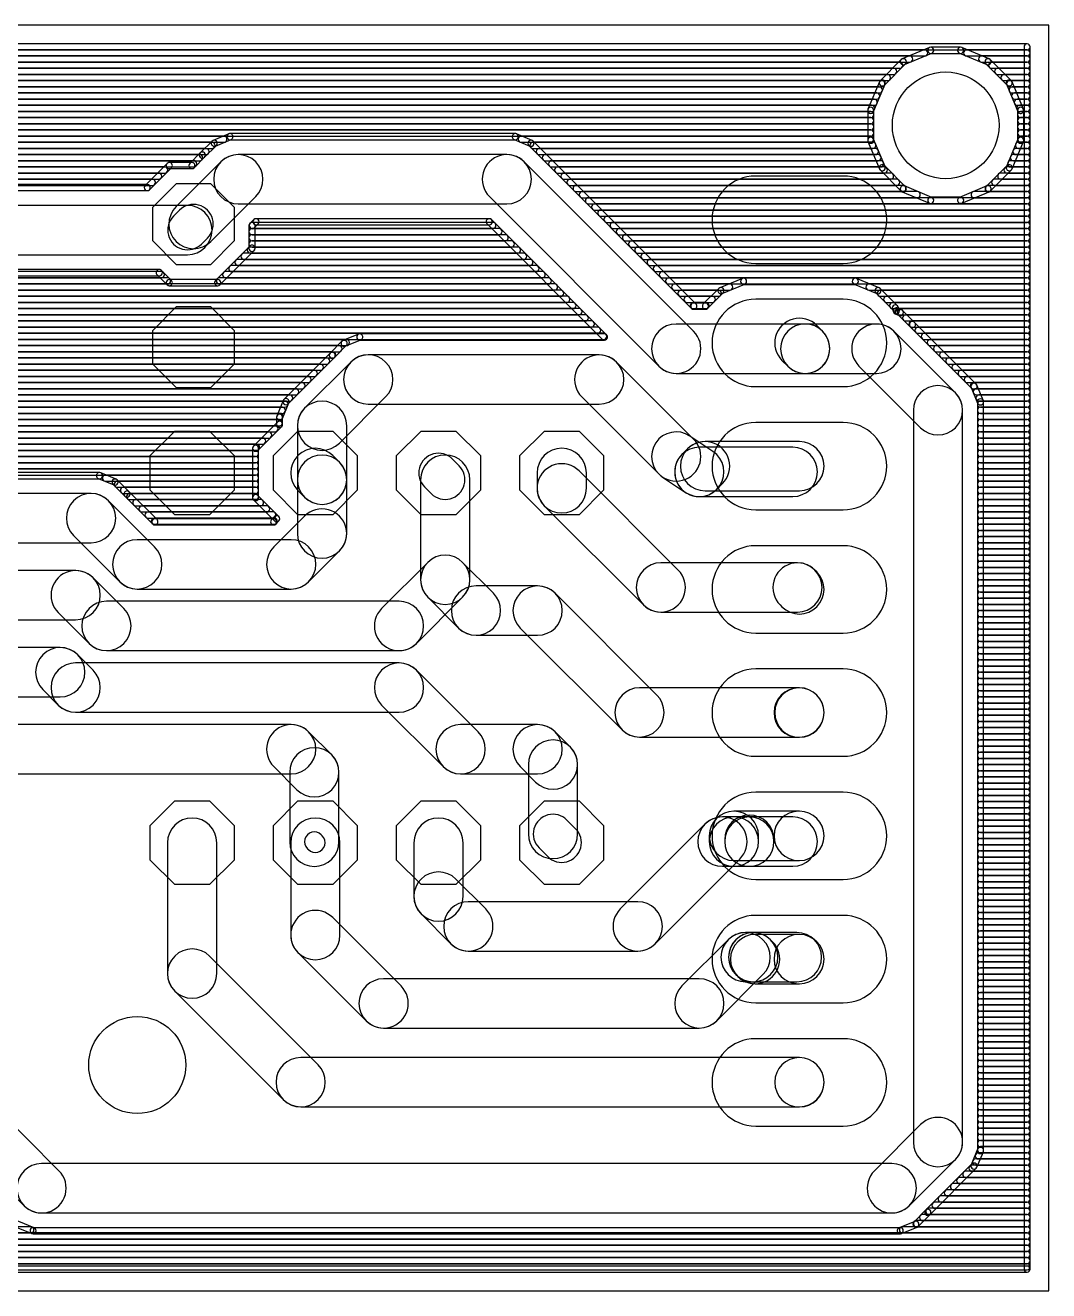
# Model space of a CAD drawing. Extents: x -0.1 to 53.1, y -1 to 25.1.
# Drawn here: x 31.98 to 53.08, y -1 to 25.08 of the extents above; entities that cross this region are included whole.
import ezdxf

# ---------------------------------------------------------------- set-up
doc = ezdxf.new("R2010")
doc.units = 0
for name, color, linetype in [('16', 174, 'CONTINUOUS'), ('17', 94, 'CONTINUOUS'), ('20', 178, 'CONTINUOUS')]:
    doc.layers.add(name, color=color, linetype=linetype)

# ---------------------------------------------------------------- blocks, each defined once
blk = doc.blocks.new('OCTAGONP')
blk.add_lwpolyline([(-0.5, -0.2071), (-0.5, 0.2071), (-0.2071, 0.5), (0.2071, 0.5), (0.5, 0.2071), (0.5, -0.2071), (0.2071, -0.5), (-0.2071, -0.5)], close=True)
blk = doc.blocks.new('LONGP100')
blk.add_lwpolyline([(-0.5, -0.5), (0.5, -0.5, 1), (0.5, 0.5), (-0.5, 0.5, 1)], format="xyb", close=True)

msp = doc.modelspace()

# ---------------------------------------------------------------- linework, layer by layer
at = {"layer": '16'}
for points in [[(9.5234, 24.572), (52.638, 24.572, 1), (52.638, 24.699), (9.5234, 24.699, 1)], [(11.7046, 24.4475), (50.5254, 24.4475, 1), (50.5254, 24.5745), (11.7046, 24.5745, 1)], [(50.6272, 24.6219), (50.0596, 24.3868, 1), (50.1082, 24.2694), (50.6758, 24.5046, 1)], [(51.266, 24.6267), (50.6515, 24.6267, 1), (50.6515, 24.4997), (51.266, 24.4997, 1)], [(51.8579, 24.3868), (51.2903, 24.6219, 1), (51.2417, 24.5046), (51.8093, 24.2694, 1)], [(51.3921, 24.4475), (52.638, 24.4475, 1), (52.638, 24.5745), (51.3921, 24.5745, 1)], [(52.5745, 24.6355), (52.5745, -0.5555, 1), (52.7015, -0.5555), (52.7015, 24.6355, 1)], [(12.0112, 24.3205), (50.2188, 24.3205, 1), (50.2188, 24.4475), (12.0112, 24.4475, 1)], [(12.2172, 24.1935), (50.0127, 24.1935, 1), (50.0127, 24.3205), (12.2172, 24.3205, 1)], [(50.039, 24.373), (49.6045, 23.9385, 1), (49.6943, 23.8487), (50.1288, 24.2832, 1)], [(51.6987, 24.3205), (52.638, 24.3205, 1), (52.638, 24.4475), (51.6987, 24.4475, 1)], [(52.313, 23.9385), (51.8785, 24.373, 1), (51.7887, 24.2832), (52.2232, 23.8487, 1)], [(51.9047, 24.1935), (52.638, 24.1935, 1), (52.638, 24.3205), (51.9047, 24.3205, 1)], [(12.3443, 24.0665), (49.8857, 24.0665, 1), (49.8857, 24.1935), (12.3443, 24.1935, 1)], [(12.4713, 23.9395), (49.7587, 23.9395, 1), (49.7587, 24.0665), (12.4713, 24.0665, 1)], [(52.0318, 24.0665), (52.638, 24.0665, 1), (52.638, 24.1935), (52.0318, 24.1935, 1)], [(52.1588, 23.9395), (52.638, 23.9395, 1), (52.638, 24.0665), (52.1588, 24.0665, 1)], [(12.5879, 23.8125), (49.6421, 23.8125, 1), (49.6421, 23.9395), (12.5879, 23.9395, 1)], [(12.6405, 23.6855), (49.5895, 23.6855, 1), (49.5895, 23.8125), (12.6405, 23.8125, 1)], [(49.5907, 23.9179), (49.3556, 23.3503, 1), (49.4729, 23.3017), (49.7081, 23.8693, 1)], [(52.5619, 23.3503), (52.3268, 23.9179, 1), (52.2094, 23.8693), (52.4446, 23.3017, 1)], [(52.2754, 23.8125), (52.638, 23.8125, 1), (52.638, 23.9395), (52.2754, 23.9395, 1)], [(52.328, 23.6855), (52.638, 23.6855, 1), (52.638, 23.8125), (52.328, 23.8125, 1)], [(12.6931, 23.5585), (49.5369, 23.5585, 1), (49.5369, 23.6855), (12.6931, 23.6855, 1)], [(12.7457, 23.4315), (49.4843, 23.4315, 1), (49.4843, 23.5585), (12.7457, 23.5585, 1)], [(52.3806, 23.5585), (52.638, 23.5585, 1), (52.638, 23.6855), (52.3806, 23.6855, 1)], [(52.4332, 23.4315), (52.638, 23.4315, 1), (52.638, 23.5585), (52.4332, 23.5585, 1)], [(12.7983, 23.3045), (49.4317, 23.3045, 1), (49.4317, 23.4315), (12.7983, 23.4315, 1)], [(12.8157, 23.1775), (49.4143, 23.1775, 1), (49.4143, 23.3045), (12.8157, 23.3045, 1)], [(49.3508, 23.326), (49.3508, 22.7115, 1), (49.4778, 22.7115), (49.4778, 23.326, 1)], [(52.4858, 23.3045), (52.638, 23.3045, 1), (52.638, 23.4315), (52.4858, 23.4315, 1)], [(52.5667, 22.7115), (52.5667, 23.326, 1), (52.4397, 23.326), (52.4397, 22.7115, 1)], [(52.5032, 23.1775), (52.638, 23.1775, 1), (52.638, 23.3045), (52.5032, 23.3045, 1)], [(12.8157, 23.0505), (49.4143, 23.0505, 1), (49.4143, 23.1775), (12.8157, 23.1775, 1)], [(12.8157, 22.9235), (49.4143, 22.9235, 1), (49.4143, 23.0505), (12.8157, 23.0505, 1)], [(52.5032, 23.0505), (52.638, 23.0505, 1), (52.638, 23.1775), (52.5032, 23.1775, 1)], [(52.5032, 22.9235), (52.638, 22.9235, 1), (52.638, 23.0505), (52.5032, 23.0505, 1)], [(12.8157, 22.7965), (49.4143, 22.7965, 1), (49.4143, 22.9235), (12.8157, 22.9235, 1)], [(12.8157, 22.6695), (36.077, 22.6695, 1), (36.077, 22.7965), (12.8157, 22.7965, 1)], [(35.8326, 22.6953), (35.5861, 22.4488, 1), (35.6759, 22.359), (35.9224, 22.6055, 1)], [(36.1753, 22.8425), (35.8532, 22.7091, 1), (35.9018, 22.5917), (36.2239, 22.7251, 1)], [(42.0843, 22.8473), (36.1996, 22.8473, 1), (36.1996, 22.7203), (42.0843, 22.7203, 1)], [(42.4307, 22.7091), (42.1086, 22.8425, 1), (42.06, 22.7251), (42.3821, 22.5917, 1)], [(42.2069, 22.6695), (49.4143, 22.6695, 1), (49.4143, 22.7965), (42.2069, 22.7965, 1)], [(45.8104, 19.3362), (42.4513, 22.6953, 1), (42.3615, 22.6055), (45.7206, 19.2464, 1)], [(49.3556, 22.6872), (49.5907, 22.1196, 1), (49.7081, 22.1682), (49.4729, 22.7358, 1)], [(52.3268, 22.1196), (52.5619, 22.6872, 1), (52.4446, 22.7358), (52.2094, 22.1682, 1)], [(52.5032, 22.7965), (52.638, 22.7965, 1), (52.638, 22.9235), (52.5032, 22.9235, 1)], [(52.5032, 22.6695), (52.638, 22.6695, 1), (52.638, 22.7965), (52.5032, 22.7965, 1)], [(12.7194, 22.4155), (35.7061, 22.4155, 1), (35.7061, 22.5425), (12.7194, 22.5425, 1)], [(12.772, 22.5425), (35.8331, 22.5425, 1), (35.8331, 22.6695), (12.772, 22.6695, 1)], [(35.5861, 22.4488), (35.3723, 22.235, 1), (35.4621, 22.1452), (35.6759, 22.359, 1)], [(35.5675, 22.4039), (35.5675, 22.4039, 1), (35.6945, 22.4039), (35.6945, 22.4039, 1)], [(42.4508, 22.5425), (49.458, 22.5425, 1), (49.458, 22.6695), (42.4508, 22.6695, 1)], [(42.5778, 22.4155), (49.5106, 22.4155, 1), (49.5106, 22.5425), (42.5778, 22.5425, 1)], [(52.4069, 22.4155), (52.638, 22.4155, 1), (52.638, 22.5425), (52.4069, 22.5425, 1)], [(52.4595, 22.5425), (52.638, 22.5425, 1), (52.638, 22.6695), (52.4595, 22.6695, 1)], [(12.6142, 22.1615), (35.4521, 22.1615, 1), (35.4521, 22.2885), (12.6142, 22.2885, 1)], [(12.6668, 22.2885), (35.5791, 22.2885, 1), (35.5791, 22.4155), (12.6668, 22.4155, 1)], [(34.9053, 22.235), (34.4513, 21.7809, 1), (34.5411, 21.6911), (34.9952, 22.1452, 1)], [(35.4172, 22.2536), (34.9503, 22.2536, 1), (34.9503, 22.1266), (35.4172, 22.1266, 1)], [(36.0147, 22.2667), (35.0908, 21.3428, 1), (35.8092, 20.6244), (36.7331, 21.5483, 1)], [(36.3739, 21.3995), (41.91, 21.3995, 1), (41.91, 22.4155), (36.3739, 22.4155, 1)], [(41.5508, 21.5483), (45.0433, 18.0558, 1), (45.7617, 18.7742), (42.2692, 22.2667, 1)], [(42.7048, 22.2885), (49.5632, 22.2885, 1), (49.5632, 22.4155), (42.7048, 22.4155, 1)], [(42.8318, 22.1615), (49.6158, 22.1615, 1), (49.6158, 22.2885), (42.8318, 22.2885, 1)], [(49.6045, 22.099), (50.039, 21.6645, 1), (50.1288, 21.7543), (49.6943, 22.1888, 1)], [(51.8785, 21.6645), (52.313, 22.099, 1), (52.2232, 22.1888), (51.7887, 21.7543, 1)], [(52.3017, 22.1615), (52.638, 22.1615, 1), (52.638, 22.2885), (52.3017, 22.2885, 1)], [(52.3543, 22.2885), (52.638, 22.2885, 1), (52.638, 22.4155), (52.3543, 22.4155, 1)], [(31.0936, 22.0345), (34.8582, 22.0345, 1), (34.8582, 22.1615), (31.0936, 22.1615, 1)], [(31.4002, 21.9075), (34.7312, 21.9075, 1), (34.7312, 22.0345), (31.4002, 22.0345, 1)], [(31.5913, 21.7805), (34.6042, 21.7805, 1), (34.6042, 21.9075), (31.5913, 21.9075, 1)], [(42.9588, 22.0345), (49.6952, 22.0345, 1), (49.6952, 22.1615), (42.9588, 22.1615, 1)], [(43.0858, 21.9075), (49.8222, 21.9075, 1), (49.8222, 22.0345), (43.0858, 22.0345, 1)], [(43.2128, 21.7805), (49.9492, 21.7805, 1), (49.9492, 21.9075), (43.2128, 21.9075, 1)], [(51.9683, 21.7805), (52.638, 21.7805, 1), (52.638, 21.9075), (51.9683, 21.9075, 1)], [(52.0953, 21.9075), (52.638, 21.9075, 1), (52.638, 22.0345), (52.0953, 22.0345, 1)], [(52.2223, 22.0345), (52.638, 22.0345, 1), (52.638, 22.1615), (52.2223, 22.1615, 1)], [(34.4962, 21.7995), (31.6993, 21.7995, 1), (31.6993, 21.6725), (34.4962, 21.6725, 1)], [(43.3398, 21.6535), (50.0762, 21.6535, 1), (50.0762, 21.7805), (43.3398, 21.7805, 1)], [(43.4668, 21.5265), (50.3721, 21.5265, 1), (50.3721, 21.6535), (43.4668, 21.6535, 1)], [(50.0596, 21.6507), (50.6272, 21.4156, 1), (50.6758, 21.5329), (50.1082, 21.7681, 1)], [(51.2903, 21.4156), (51.8579, 21.6507, 1), (51.8093, 21.7681), (51.2417, 21.5329, 1)], [(51.5454, 21.5265), (52.638, 21.5265, 1), (52.638, 21.6535), (51.5454, 21.6535, 1)], [(51.8413, 21.6535), (52.638, 21.6535, 1), (52.638, 21.7805), (51.8413, 21.7805, 1)], [(35.6135, 20.5724), (35.7374, 20.6962, 1), (35.1626, 21.271), (35.0388, 21.1471, 1)], [(43.5938, 21.3995), (52.638, 21.3995, 1), (52.638, 21.5265), (43.5938, 21.5265, 1)], [(43.7208, 21.2725), (52.638, 21.2725, 1), (52.638, 21.3995), (43.7208, 21.3995, 1)], [(50.6515, 21.4108), (51.266, 21.4108, 1), (51.266, 21.5378), (50.6515, 21.5378, 1)], [(30.7975, 20.3518), (35.3261, 20.3518, 1), (35.3261, 21.3678), (30.7975, 21.3678, 1)], [(43.8478, 21.1455), (52.638, 21.1455, 1), (52.638, 21.2725), (43.8478, 21.2725, 1)], [(43.9748, 21.0185), (52.638, 21.0185, 1), (52.638, 21.1455), (43.9748, 21.1455, 1)], [(36.7014, 20.9059), (36.7818, 20.9863, 1), (36.692, 21.0761), (36.6116, 20.9957, 1)], [(36.72, 20.4839), (36.72, 20.9508, 1), (36.593, 20.9508), (36.593, 20.4839, 1)], [(36.6565, 20.7645), (41.7502, 20.7645, 1), (41.7502, 20.8915), (36.6565, 20.8915, 1)], [(36.6607, 20.8915), (41.6232, 20.8915, 1), (41.6232, 21.0185), (36.6607, 21.0185, 1)], [(36.7369, 20.9677), (41.547, 20.9677, 1), (41.547, 21.0947), (36.7369, 21.0947, 1)], [(41.5021, 20.9863), (43.877, 18.6114, 1), (43.9668, 18.7012), (41.5919, 21.0761, 1)], [(44.1018, 20.8915), (52.638, 20.8915, 1), (52.638, 21.0185), (44.1018, 21.0185, 1)], [(44.2288, 20.7645), (52.638, 20.7645, 1), (52.638, 20.8915), (44.2288, 20.8915, 1)], [(36.6565, 20.6375), (41.8772, 20.6375, 1), (41.8772, 20.7645), (36.6565, 20.7645, 1)], [(36.6565, 20.5105), (42.0042, 20.5105, 1), (42.0042, 20.6375), (36.6565, 20.6375, 1)], [(44.3558, 20.6375), (52.638, 20.6375, 1), (52.638, 20.7645), (44.3558, 20.7645, 1)], [(44.4828, 20.5105), (52.638, 20.5105, 1), (52.638, 20.6375), (44.4828, 20.6375, 1)], [(35.9946, 19.7322), (36.7014, 20.4389, 1), (36.6116, 20.5288), (35.9048, 19.822, 1)], [(36.4926, 20.2565), (42.2582, 20.2565, 1), (42.2582, 20.3835), (36.4926, 20.3835, 1)], [(36.6196, 20.3835), (42.1312, 20.3835, 1), (42.1312, 20.5105), (36.6196, 20.5105, 1)], [(44.6098, 20.3835), (52.638, 20.3835, 1), (52.638, 20.5105), (44.6098, 20.5105, 1)], [(44.7368, 20.2565), (52.638, 20.2565, 1), (52.638, 20.3835), (44.7368, 20.3835, 1)], [(36.2386, 20.0025), (42.5122, 20.0025, 1), (42.5122, 20.1295), (36.2386, 20.1295, 1)], [(36.3656, 20.1295), (42.3852, 20.1295, 1), (42.3852, 20.2565), (36.3656, 20.2565, 1)], [(44.8638, 20.1295), (52.638, 20.1295, 1), (52.638, 20.2565), (44.8638, 20.2565, 1)], [(44.9908, 20.0025), (52.638, 20.0025, 1), (52.638, 20.1295), (44.9908, 20.1295, 1)], [(31.5278, 19.7485), (34.9154, 19.7485, 1), (34.9154, 19.8755), (31.5278, 19.8755, 1)], [(31.6548, 19.8755), (34.7884, 19.8755, 1), (34.7884, 20.0025), (31.6548, 20.0025, 1)], [(31.6993, 19.92), (34.7439, 19.92, 1), (34.7439, 20.047), (31.6993, 20.047, 1)], [(34.699, 19.9385), (34.9053, 19.7322, 1), (34.9952, 19.822), (34.7888, 20.0284, 1)], [(34.9503, 19.7136), (35.9497, 19.7136, 1), (35.9497, 19.8406), (34.9503, 19.8406, 1)], [(35.9846, 19.7485), (42.7662, 19.7485, 1), (42.7662, 19.8755), (35.9846, 19.8755, 1)], [(36.1116, 19.8755), (42.6392, 19.8755, 1), (42.6392, 20.0025), (36.1116, 20.0025, 1)], [(45.1178, 19.8755), (52.638, 19.8755, 1), (52.638, 20.0025), (45.1178, 20.0025, 1)], [(45.2448, 19.7485), (52.638, 19.7485, 1), (52.638, 19.8755), (45.2448, 19.8755, 1)], [(46.7659, 19.861), (46.2998, 19.6679, 1), (46.3484, 19.5506), (46.8145, 19.7437, 1)], [(49.0948, 19.8659), (46.7902, 19.8659, 1), (46.7902, 19.7389), (49.0948, 19.7389, 1)], [(49.5852, 19.6679), (49.1191, 19.861, 1), (49.0705, 19.7437), (49.5366, 19.5506, 1)], [(27.1473, 19.4945), (43.0202, 19.4945, 1), (43.0202, 19.6215), (27.1473, 19.6215, 1)], [(31.2469, 19.6215), (42.8932, 19.6215, 1), (42.8932, 19.7485), (31.2469, 19.7485, 1)], [(45.3718, 19.6215), (46.5069, 19.6215, 1), (46.5069, 19.7485), (45.3718, 19.7485, 1)], [(45.4988, 19.4945), (46.2728, 19.4945, 1), (46.2728, 19.6215), (45.4988, 19.6215, 1)], [(46.2792, 19.6542), (45.9612, 19.3362, 1), (46.051, 19.2464), (46.369, 19.5644, 1)], [(49.3781, 19.6215), (52.638, 19.6215, 1), (52.638, 19.7485), (49.3781, 19.7485, 1)], [(49.9626, 19.2974), (49.6058, 19.6542, 1), (49.516, 19.5644), (49.8728, 19.2076, 1)], [(49.6122, 19.4945), (52.638, 19.4945, 1), (52.638, 19.6215), (49.6122, 19.6215, 1)], [(26.8933, 19.2405), (43.2742, 19.2405, 1), (43.2742, 19.3675), (26.8933, 19.3675, 1)], [(27.0203, 19.3675), (43.1472, 19.3675, 1), (43.1472, 19.4945), (27.0203, 19.4945, 1)], [(45.6258, 19.3675), (46.1458, 19.3675, 1), (46.1458, 19.4945), (45.6258, 19.4945, 1)], [(45.7528, 19.2405), (46.0188, 19.2405, 1), (46.0188, 19.3675), (45.7528, 19.3675, 1)], [(46.0061, 19.3548), (45.7655, 19.3548, 1), (45.7655, 19.2278), (46.0061, 19.2278, 1)], [(49.7392, 19.3675), (52.638, 19.3675, 1), (52.638, 19.4945), (49.7392, 19.4945, 1)], [(49.8662, 19.2405), (52.638, 19.2405, 1), (52.638, 19.3675), (49.8662, 19.3675, 1)], [(50.0012, 19.2169), (49.9764, 19.2768, 1), (49.859, 19.2282), (49.8838, 19.1683, 1)], [(26.6393, 18.9865), (43.5282, 18.9865, 1), (43.5282, 19.1135), (26.6393, 19.1135, 1)], [(26.7663, 19.1135), (43.4012, 19.1135, 1), (43.4012, 19.2405), (26.7663, 19.2405, 1)], [(48.4208, 18.7742), (48.3017, 18.8933, 1), (47.5833, 18.1749), (47.7024, 18.0558, 1)], [(50.0507, 19.2166), (49.9668, 19.2513, 1), (49.9182, 19.134), (50.0021, 19.0992, 1)], [(49.9802, 19.1135), (52.638, 19.1135, 1), (52.638, 19.2405), (49.9802, 19.2405, 1)], [(50.3178, 18.9563), (50.0713, 19.2028, 1), (49.9815, 19.113), (50.228, 18.8665, 1)], [(50.1343, 18.9865), (52.638, 18.9865, 1), (52.638, 19.1135), (50.1343, 19.1135, 1)], [(26.3853, 18.7325), (43.7822, 18.7325, 1), (43.7822, 18.8595), (26.3853, 18.8595, 1)], [(26.5123, 18.8595), (43.6552, 18.8595, 1), (43.6552, 18.9865), (26.5123, 18.9865, 1)], [(45.4025, 17.907), (48.0616, 17.907, 1), (48.0616, 18.923), (45.4025, 18.923, 1)], [(49.53, 18.923), (48.0616, 18.923, 1), (48.0616, 17.907), (49.53, 17.907, 1)], [(51.1592, 17.5042), (49.8892, 18.7742, 1), (49.1708, 18.0558), (50.4408, 16.7858, 1)], [(50.2613, 18.8595), (52.638, 18.8595, 1), (52.638, 18.9865), (50.2613, 18.9865, 1)], [(51.5878, 17.6863), (50.3178, 18.9563, 1), (50.228, 18.8665), (51.498, 17.5965, 1)], [(50.3883, 18.7325), (52.638, 18.7325, 1), (52.638, 18.8595), (50.3883, 18.8595, 1)], [(20.1179, 18.4785), (38.6023, 18.4785, 1), (38.6023, 18.6055), (20.1179, 18.6055, 1)], [(26.2071, 18.6055), (43.9092, 18.6055, 1), (43.9092, 18.7325), (26.2071, 18.7325, 1)], [(38.5112, 18.5678), (38.2647, 18.3213, 1), (38.3545, 18.2315), (38.601, 18.478, 1)], [(38.8539, 18.715), (38.5318, 18.5816, 1), (38.5804, 18.4642), (38.9025, 18.5976, 1)], [(43.9219, 18.7198), (38.8782, 18.7198, 1), (38.8782, 18.5928), (43.9219, 18.5928, 1)], [(50.5153, 18.6055), (52.638, 18.6055, 1), (52.638, 18.7325), (50.5153, 18.7325, 1)], [(50.6423, 18.4785), (52.638, 18.4785, 1), (52.638, 18.6055), (50.6423, 18.6055, 1)], [(19.7916, 18.2245), (38.3212, 18.2245, 1), (38.3212, 18.3515), (19.7916, 18.3515, 1)], [(19.9909, 18.3515), (38.4482, 18.3515, 1), (38.4482, 18.4785), (19.9909, 18.4785, 1)], [(38.2647, 18.3213), (37.3122, 17.3688, 1), (37.402, 17.279), (38.3545, 18.2315, 1)], [(38.4592, 16.4683), (39.4117, 17.4208, 1), (38.6933, 18.1392), (37.7408, 17.1867, 1)], [(39.0525, 17.272), (43.815, 17.272, 1), (43.815, 18.288), (39.0525, 18.288, 1)], [(43.4558, 17.4208), (45.0433, 15.8333, 1), (45.7617, 16.5517), (44.1742, 18.1392, 1)], [(50.7693, 18.3515), (52.638, 18.3515, 1), (52.638, 18.4785), (50.7693, 18.4785, 1)], [(50.8963, 18.2245), (52.638, 18.2245, 1), (52.638, 18.3515), (50.8963, 18.3515, 1)], [(11.177, 17.9705), (38.0672, 17.9705, 1), (38.0672, 18.0975), (11.177, 18.0975, 1)], [(19.485, 18.0975), (38.1942, 18.0975, 1), (38.1942, 18.2245), (19.485, 18.2245, 1)], [(51.0233, 18.0975), (52.638, 18.0975, 1), (52.638, 18.2245), (51.0233, 18.2245, 1)], [(51.1503, 17.9705), (52.638, 17.9705, 1), (52.638, 18.0975), (51.1503, 18.0975, 1)], [(11.663, 17.8435), (37.9402, 17.8435, 1), (37.9402, 17.9705), (11.663, 17.9705, 1)], [(11.9696, 17.7165), (37.8132, 17.7165, 1), (37.8132, 17.8435), (11.9696, 17.8435, 1)], [(51.2773, 17.8435), (52.638, 17.8435, 1), (52.638, 17.9705), (51.2773, 17.9705, 1)], [(51.4043, 17.7165), (52.638, 17.7165, 1), (52.638, 17.8435), (51.4043, 17.8435, 1)], [(12.1879, 17.5895), (37.6862, 17.5895, 1), (37.6862, 17.7165), (12.1879, 17.7165, 1)], [(12.3149, 17.4625), (37.5592, 17.4625, 1), (37.5592, 17.5895), (12.3149, 17.5895, 1)], [(51.308, 2.0638), (51.308, 17.145, 1), (50.292, 17.145), (50.292, 2.0638, 1)], [(51.5313, 17.5895), (52.638, 17.5895, 1), (52.638, 17.7165), (51.5313, 17.7165, 1)], [(51.735, 17.3436), (51.6016, 17.6657, 1), (51.4842, 17.6171), (51.6176, 17.295, 1)], [(51.5907, 17.4625), (52.638, 17.4625, 1), (52.638, 17.5895), (51.5907, 17.5895, 1)], [(12.4419, 17.3355), (37.4322, 17.3355, 1), (37.4322, 17.4625), (12.4419, 17.4625, 1)], [(12.5247, 17.2085), (37.3356, 17.2085, 1), (37.3356, 17.3355), (12.5247, 17.3355, 1)], [(37.2984, 17.3482), (37.165, 17.0261, 1), (37.2824, 16.9775), (37.4158, 17.2996, 1)], [(38.608, 15.7151), (38.608, 16.8275, 1), (37.592, 16.8275), (37.592, 15.7151, 1)], [(51.6433, 17.3355), (52.638, 17.3355, 1), (52.638, 17.4625), (51.6433, 17.4625, 1)], [(51.7398, 1.8894), (51.7398, 17.3193, 1), (51.6128, 17.3193), (51.6128, 1.8894, 1)], [(51.6763, 17.2085), (52.638, 17.2085, 1), (52.638, 17.3355), (51.6763, 17.3355, 1)], [(12.5773, 17.0815), (37.283, 17.0815, 1), (37.283, 17.2085), (12.5773, 17.2085, 1)], [(12.6299, 16.9545), (37.2304, 16.9545, 1), (37.2304, 17.0815), (12.6299, 17.0815, 1)], [(12.6825, 16.8275), (37.2237, 16.8275, 1), (37.2237, 16.9545), (12.6825, 16.9545, 1)], [(37.1602, 17.0018), (37.1602, 16.8578, 1), (37.2872, 16.8578), (37.2872, 17.0018, 1)], [(51.6763, 17.0815), (52.638, 17.0815, 1), (52.638, 17.2085), (51.6763, 17.2085, 1)], [(51.6763, 16.9545), (52.638, 16.9545, 1), (52.638, 17.0815), (51.6763, 17.0815, 1)], [(51.6763, 16.8275), (52.638, 16.8275, 1), (52.638, 16.9545), (51.6763, 16.9545, 1)], [(12.6926, 16.7005), (37.1299, 16.7005, 1), (37.1299, 16.8275), (12.6926, 16.8275, 1)], [(12.6926, 16.5735), (37.0029, 16.5735, 1), (37.0029, 16.7005), (12.6926, 16.7005, 1)], [(37.1788, 16.9027), (36.6848, 16.4087, 1), (36.7746, 16.3189), (37.2686, 16.8129, 1)], [(45.1207, 15.7698), (45.597, 15.4523, 1), (46.1605, 16.2977), (45.6843, 16.6152, 1)], [(51.6763, 16.7005), (52.638, 16.7005, 1), (52.638, 16.8275), (51.6763, 16.8275, 1)], [(51.6763, 16.5735), (52.638, 16.5735, 1), (52.638, 16.7005), (51.6763, 16.7005, 1)], [(12.6926, 16.4465), (36.8759, 16.4465, 1), (36.8759, 16.5735), (12.6926, 16.5735, 1)], [(12.6926, 16.3195), (36.7489, 16.3195, 1), (36.7489, 16.4465), (12.6926, 16.4465, 1)], [(45.6386, 16.3533), (45.5195, 16.2342, 1), (46.238, 15.5158), (46.357, 15.6349, 1)], [(47.9425, 16.5021), (45.9978, 16.5021, 1), (45.9978, 15.4861), (47.9425, 15.4861, 1)], [(51.6763, 16.4465), (52.638, 16.4465, 1), (52.638, 16.5735), (51.6763, 16.5735, 1)], [(51.6763, 16.3195), (52.638, 16.3195, 1), (52.638, 16.4465), (51.6763, 16.4465, 1)], [(12.6026, 16.0655), (36.7297, 16.0655, 1), (36.7297, 16.1925), (12.6026, 16.1925, 1)], [(12.6552, 16.1925), (36.7297, 16.1925, 1), (36.7297, 16.3195), (12.6552, 16.3195, 1)], [(36.6662, 16.3638), (36.6662, 15.3432, 1), (36.7932, 15.3432), (36.7932, 16.3638, 1)], [(38.4592, 16.0743), (38.3208, 16.2127, 1), (37.6024, 15.4943), (37.7408, 15.3559, 1)], [(37.592, 15.7151), (37.592, 14.605, 1), (38.608, 14.605), (38.608, 15.7151, 1)], [(40.9274, 16.0025), (40.789, 16.1409, 1), (40.2142, 15.5661), (40.3526, 15.4277, 1)], [(41.148, 13.6525), (41.148, 15.7151, 1), (40.132, 15.7151), (40.132, 13.6525, 1)], [(42.5336, 15.8535), (42.5336, 15.5372, 1), (43.5496, 15.5372), (43.5496, 15.8535, 1)], [(45.8788, 15.367), (47.805, 15.367, 1), (47.805, 16.383), (45.8788, 16.383, 1)], [(51.6763, 16.1925), (52.638, 16.1925, 1), (52.638, 16.3195), (51.6763, 16.3195, 1)], [(51.6763, 16.0655), (52.638, 16.0655, 1), (52.638, 16.1925), (51.6763, 16.1925, 1)], [(21.7227, 15.9385), (36.7297, 15.9385, 1), (36.7297, 16.0655), (21.7227, 16.0655, 1)], [(21.8768, 15.8115), (36.7297, 15.8115, 1), (36.7297, 15.9385), (21.8768, 15.9385, 1)], [(42.6824, 15.1779), (44.7258, 13.1345, 1), (45.4442, 13.853), (43.4008, 15.8964, 1)], [(51.6763, 15.9385), (52.638, 15.9385, 1), (52.638, 16.0655), (51.6763, 16.0655, 1)], [(51.6763, 15.8115), (52.638, 15.8115, 1), (52.638, 15.9385), (51.6763, 15.9385, 1)], [(33.5118, 15.8623), (27.0743, 15.8623, 1), (27.0743, 15.7353), (33.5118, 15.7353, 1)], [(33.8582, 15.7241), (33.5361, 15.8575, 1), (33.4875, 15.7401), (33.8096, 15.6067, 1)], [(33.6344, 15.6845), (36.7297, 15.6845, 1), (36.7297, 15.8115), (33.6344, 15.8115, 1)], [(34.1253, 15.4638), (33.8788, 15.7103, 1), (33.789, 15.6205), (34.0355, 15.374, 1)], [(33.8783, 15.5575), (36.7297, 15.5575, 1), (36.7297, 15.6845), (33.8783, 15.6845, 1)], [(51.6763, 15.6845), (52.638, 15.6845, 1), (52.638, 15.8115), (51.6763, 15.8115, 1)], [(51.6763, 15.5575), (52.638, 15.5575, 1), (52.638, 15.6845), (51.6763, 15.6845, 1)], [(33.3375, 15.4305), (26.9875, 15.4305, 1), (26.9875, 14.4145), (33.3375, 14.4145, 1)], [(34.6492, 14.3292), (33.6967, 15.2817, 1), (32.9783, 14.5633), (33.9308, 13.6108, 1)], [(34.0053, 15.4305), (36.7297, 15.4305, 1), (36.7297, 15.5575), (34.0053, 15.5575, 1)], [(34.6979, 14.8912), (34.1253, 15.4638, 1), (34.0355, 15.374), (34.6081, 14.8014, 1)], [(34.1323, 15.3035), (36.7297, 15.3035, 1), (36.7297, 15.4305), (34.1323, 15.4305, 1)], [(36.6848, 15.2983), (37.1194, 14.8637, 1), (37.2092, 14.9535), (36.7746, 15.3881, 1)], [(51.6763, 15.4305), (52.638, 15.4305, 1), (52.638, 15.5575), (51.6763, 15.5575, 1)], [(51.6763, 15.3035), (52.638, 15.3035, 1), (52.638, 15.4305), (51.6763, 15.4305, 1)], [(34.2593, 15.1765), (36.8329, 15.1765, 1), (36.8329, 15.3035), (34.2593, 15.3035, 1)], [(34.3863, 15.0495), (36.9599, 15.0495, 1), (36.9599, 15.1765), (34.3863, 15.1765, 1)], [(51.6763, 15.1765), (52.638, 15.1765, 1), (52.638, 15.3035), (51.6763, 15.3035, 1)], [(51.6763, 15.0495), (52.638, 15.0495, 1), (52.638, 15.1765), (51.6763, 15.1765, 1)], [(34.5133, 14.9225), (37.0869, 14.9225, 1), (37.0869, 15.0495), (34.5133, 15.0495, 1)], [(34.6403, 14.7955), (37.1147, 14.7955, 1), (37.1147, 14.9225), (34.6403, 14.9225, 1)], [(37.102, 14.9098), (34.653, 14.9098, 1), (34.653, 14.7828), (37.102, 14.7828, 1)], [(37.7408, 14.9642), (37.1058, 14.3292, 1), (37.8242, 13.6108), (38.4592, 14.2458, 1)], [(37.1194, 14.9535), (37.0571, 14.8912, 1), (37.1469, 14.8014), (37.2092, 14.8637, 1)], [(51.6763, 14.9225), (52.638, 14.9225, 1), (52.638, 15.0495), (51.6763, 15.0495, 1)], [(51.6763, 14.7955), (52.638, 14.7955, 1), (52.638, 14.9225), (51.6763, 14.9225, 1)], [(51.6763, 14.6685), (52.638, 14.6685, 1), (52.638, 14.7955), (51.6763, 14.7955, 1)], [(51.6763, 14.5415), (52.638, 14.5415, 1), (52.638, 14.6685), (51.6763, 14.6685, 1)], [(37.465, 14.478), (34.29, 14.478, 1), (34.29, 13.462), (37.465, 13.462, 1)], [(51.6763, 14.4145), (52.638, 14.4145, 1), (52.638, 14.5415), (51.6763, 14.5415, 1)], [(51.6763, 14.2875), (52.638, 14.2875, 1), (52.638, 14.4145), (51.6763, 14.4145, 1)], [(40.0467, 12.3408), (40.9992, 13.2933, 1), (40.2808, 14.0117), (39.3283, 13.0592, 1)], [(41.6342, 13.3767), (40.9992, 14.0117, 1), (40.2808, 13.2933), (40.9158, 12.6583, 1)], [(51.6763, 14.1605), (52.638, 14.1605, 1), (52.638, 14.2875), (51.6763, 14.2875, 1)], [(51.6763, 14.0335), (52.638, 14.0335, 1), (52.638, 14.1605), (51.6763, 14.1605, 1)], [(27.6225, 12.827), (33.02, 12.827, 1), (33.02, 13.843), (27.6225, 13.843, 1)], [(32.6608, 12.9758), (33.2958, 12.3408, 1), (34.0142, 13.0592), (33.3792, 13.6942, 1)], [(45.085, 12.9857), (47.9028, 12.9857, 1), (47.9028, 14.0018), (45.085, 14.0018, 1)], [(47.5436, 13.1345), (47.5833, 13.0949, 1), (48.3017, 13.8133), (48.262, 13.853, 1)], [(51.6763, 13.9065), (52.638, 13.9065, 1), (52.638, 14.0335), (51.6763, 14.0335, 1)], [(51.6763, 13.7795), (52.638, 13.7795, 1), (52.638, 13.9065), (51.6763, 13.9065, 1)], [(51.6763, 13.6525), (52.638, 13.6525, 1), (52.638, 13.7795), (51.6763, 13.7795, 1)], [(51.6763, 13.5255), (52.638, 13.5255, 1), (52.638, 13.6525), (51.6763, 13.6525, 1)], [(42.545, 13.5255), (41.275, 13.5255, 1), (41.275, 12.5095), (42.545, 12.5095, 1)], [(45.0042, 11.2767), (42.9042, 13.3767, 1), (42.1858, 12.6583), (44.2858, 10.5583, 1)], [(51.6763, 13.3985), (52.638, 13.3985, 1), (52.638, 13.5255), (51.6763, 13.5255, 1)], [(51.6763, 13.2715), (52.638, 13.2715, 1), (52.638, 13.3985), (51.6763, 13.3985, 1)], [(33.655, 12.192), (39.6875, 12.192, 1), (39.6875, 13.208), (33.655, 13.208, 1)], [(51.6763, 13.1445), (52.638, 13.1445, 1), (52.638, 13.2715), (51.6763, 13.2715, 1)], [(51.6763, 13.0175), (52.638, 13.0175, 1), (52.638, 13.1445), (51.6763, 13.1445, 1)], [(51.6763, 12.8905), (52.638, 12.8905, 1), (52.638, 13.0175), (51.6763, 13.0175, 1)], [(51.6763, 12.7635), (52.638, 12.7635, 1), (52.638, 12.8905), (51.6763, 12.8905, 1)], [(51.6763, 12.6365), (52.638, 12.6365, 1), (52.638, 12.7635), (51.6763, 12.7635, 1)], [(51.6763, 12.5095), (52.638, 12.5095, 1), (52.638, 12.6365), (51.6763, 12.6365, 1)], [(51.6763, 12.3825), (52.638, 12.3825, 1), (52.638, 12.5095), (51.6763, 12.5095, 1)], [(51.6763, 12.2555), (52.638, 12.2555, 1), (52.638, 12.3825), (51.6763, 12.3825, 1)], [(28.2575, 11.2395), (32.7025, 11.2395, 1), (32.7025, 12.2555), (28.2575, 12.2555, 1)], [(33.3792, 11.7892), (33.0617, 12.1067, 1), (32.3433, 11.3883), (32.6608, 11.0708, 1)], [(51.6763, 12.1285), (52.638, 12.1285, 1), (52.638, 12.2555), (51.6763, 12.2555, 1)], [(51.6763, 12.0015), (52.638, 12.0015, 1), (52.638, 12.1285), (51.6763, 12.1285, 1)], [(51.6763, 11.8745), (52.638, 11.8745, 1), (52.638, 12.0015), (51.6763, 12.0015, 1)], [(39.6875, 11.938), (33.02, 11.938, 1), (33.02, 10.922), (39.6875, 10.922, 1)], [(39.3283, 11.0708), (40.5983, 9.8008, 1), (41.3167, 10.5192), (40.0467, 11.7892, 1)], [(51.6763, 11.7475), (52.638, 11.7475, 1), (52.638, 11.8745), (51.6763, 11.8745, 1)], [(51.6763, 11.6205), (52.638, 11.6205, 1), (52.638, 11.7475), (51.6763, 11.7475, 1)], [(51.6763, 11.4935), (52.638, 11.4935, 1), (52.638, 11.6205), (51.6763, 11.6205, 1)], [(51.6763, 11.3665), (52.638, 11.3665, 1), (52.638, 11.4935), (51.6763, 11.4935, 1)], [(44.645, 10.4095), (47.9425, 10.4095, 1), (47.9425, 11.4255), (44.645, 11.4255, 1)], [(47.9425, 11.4221), (47.9275, 11.4221, 1), (47.9275, 10.4061), (47.9425, 10.4061, 1)], [(47.4345, 10.9175), (47.4345, 10.9141, 1), (48.4505, 10.9141), (48.4505, 10.9175, 1)], [(51.6763, 11.2395), (52.638, 11.2395, 1), (52.638, 11.3665), (51.6763, 11.3665, 1)], [(51.6763, 11.1125), (52.638, 11.1125, 1), (52.638, 11.2395), (51.6763, 11.2395, 1)], [(51.6763, 10.9855), (52.638, 10.9855, 1), (52.638, 11.1125), (51.6763, 11.1125, 1)], [(51.6763, 10.8585), (52.638, 10.8585, 1), (52.638, 10.9855), (51.6763, 10.9855, 1)], [(51.6763, 10.7315), (52.638, 10.7315, 1), (52.638, 10.8585), (51.6763, 10.8585, 1)], [(51.6763, 10.6045), (52.638, 10.6045, 1), (52.638, 10.7315), (51.6763, 10.7315, 1)], [(37.465, 10.668), (31.1915, 10.668, 1), (31.1915, 9.652), (37.465, 9.652, 1)], [(38.3005, 10.043), (37.8242, 10.5192, 1), (37.1058, 9.8008), (37.582, 9.3245, 1)], [(40.9575, 9.652), (42.545, 9.652, 1), (42.545, 10.668), (40.9575, 10.668, 1)], [(42.1858, 9.8008), (42.5033, 9.4833, 1), (43.2217, 10.2017), (42.9042, 10.5192, 1)], [(51.6763, 10.4775), (52.638, 10.4775, 1), (52.638, 10.6045), (51.6763, 10.6045, 1)], [(51.6763, 10.3505), (52.638, 10.3505, 1), (52.638, 10.4775), (51.6763, 10.4775, 1)], [(37.4333, 9.6837), (37.4333, 8.2538, 1), (38.4493, 8.2538), (38.4493, 9.6837, 1)], [(42.3545, 9.8425), (42.3545, 8.4126, 1), (43.3705, 8.4126), (43.3705, 9.8425, 1)], [(51.6763, 10.2235), (52.638, 10.2235, 1), (52.638, 10.3505), (51.6763, 10.3505, 1)], [(51.6763, 10.0965), (52.638, 10.0965, 1), (52.638, 10.2235), (51.6763, 10.2235, 1)], [(51.6763, 9.9695), (52.638, 9.9695, 1), (52.638, 10.0965), (51.6763, 10.0965, 1)], [(51.6763, 9.8425), (52.638, 9.8425, 1), (52.638, 9.9695), (51.6763, 9.9695, 1)], [(51.6763, 9.7155), (52.638, 9.7155, 1), (52.638, 9.8425), (51.6763, 9.8425, 1)], [(51.6763, 9.5885), (52.638, 9.5885, 1), (52.638, 9.7155), (51.6763, 9.7155, 1)], [(51.6763, 9.4615), (52.638, 9.4615, 1), (52.638, 9.5885), (51.6763, 9.5885, 1)], [(51.6763, 9.3345), (52.638, 9.3345, 1), (52.638, 9.4615), (51.6763, 9.4615, 1)], [(51.6763, 9.2075), (52.638, 9.2075, 1), (52.638, 9.3345), (51.6763, 9.3345, 1)], [(51.6763, 9.0805), (52.638, 9.0805, 1), (52.638, 9.2075), (51.6763, 9.2075, 1)], [(47.9425, 8.8821), (46.5931, 8.8821, 1), (46.5931, 7.8661), (47.9425, 7.8661, 1)], [(46.0851, 8.3741), (46.0851, 8.255, 1), (47.1011, 8.255), (47.1011, 8.3741, 1)], [(47.9425, 8.8821), (47.9275, 8.8821, 1), (47.9275, 7.8661), (47.9425, 7.8661, 1)], [(51.6763, 8.9535), (52.638, 8.9535, 1), (52.638, 9.0805), (51.6763, 9.0805, 1)], [(51.6763, 8.8265), (52.638, 8.8265, 1), (52.638, 8.9535), (51.6763, 8.9535, 1)], [(34.9136, 8.2335), (34.9136, 5.5359, 1), (35.9296, 5.5359), (35.9296, 8.2335, 1)], [(37.4536, 8.2335), (37.4536, 6.3296, 1), (38.4696, 6.3296), (38.4696, 8.2335, 1)], [(39.9936, 8.2335), (39.9936, 7.1234, 1), (41.0096, 7.1234), (41.0096, 8.2335, 1)], [(42.5751, 8.1252), (42.7542, 7.9461, 1), (43.329, 8.5209), (43.1499, 8.7, 1)], [(44.968, 6.1495), (46.7142, 7.8958, 1), (45.9958, 8.6142), (44.2495, 6.868, 1)], [(46.355, 7.747), (46.5931, 7.747, 1), (46.5931, 8.763), (46.355, 8.763, 1)], [(46.5931, 7.747), (46.9106, 7.747, 1), (46.9106, 8.763), (46.5931, 8.763, 1)], [(47.4186, 8.255), (47.4186, 8.2947, 1), (46.4026, 8.2947), (46.4026, 8.255, 1)], [(47.805, 8.763), (46.9106, 8.763, 1), (46.9106, 7.747), (47.805, 7.747, 1)], [(51.6763, 8.6995), (52.638, 8.6995, 1), (52.638, 8.8265), (51.6763, 8.8265, 1)], [(51.6763, 8.5725), (52.638, 8.5725, 1), (52.638, 8.6995), (51.6763, 8.6995, 1)], [(37.7976, 8.1102), (37.8179, 8.0898, 1), (38.1053, 8.3772), (38.0849, 8.3975, 1)], [(51.6763, 8.4455), (52.638, 8.4455, 1), (52.638, 8.5725), (51.6763, 8.5725, 1)], [(51.6763, 8.3185), (52.638, 8.3185, 1), (52.638, 8.4455), (51.6763, 8.4455, 1)], [(51.6763, 8.1915), (52.638, 8.1915, 1), (52.638, 8.3185), (51.6763, 8.3185, 1)], [(51.6763, 8.0645), (52.638, 8.0645, 1), (52.638, 8.1915), (51.6763, 8.1915, 1)], [(51.6763, 7.9375), (52.638, 7.9375, 1), (52.638, 8.0645), (51.6763, 8.0645, 1)], [(51.6763, 7.8105), (52.638, 7.8105, 1), (52.638, 7.9375), (51.6763, 7.9375, 1)], [(40.1424, 6.7642), (40.757, 6.1495, 1), (41.4755, 6.868), (40.8608, 7.4826, 1)], [(51.6763, 7.6835), (52.638, 7.6835, 1), (52.638, 7.8105), (51.6763, 7.8105, 1)], [(51.6763, 7.5565), (52.638, 7.5565, 1), (52.638, 7.6835), (51.6763, 7.6835, 1)], [(51.6763, 7.4295), (52.638, 7.4295, 1), (52.638, 7.5565), (51.6763, 7.5565, 1)], [(51.6763, 7.3025), (52.638, 7.3025, 1), (52.638, 7.4295), (51.6763, 7.4295, 1)], [(51.6763, 7.1755), (52.638, 7.1755, 1), (52.638, 7.3025), (51.6763, 7.3025, 1)], [(51.6763, 7.0485), (52.638, 7.0485, 1), (52.638, 7.1755), (51.6763, 7.1755, 1)], [(51.6763, 6.9215), (52.638, 6.9215, 1), (52.638, 7.0485), (51.6763, 7.0485, 1)], [(37.6024, 5.9704), (39.0108, 4.562, 1), (39.7292, 5.2805), (38.3208, 6.6889, 1)], [(41.1163, 6.0008), (44.6088, 6.0008, 1), (44.6088, 7.0168), (41.1163, 7.0168, 1)], [(51.6763, 6.7945), (52.638, 6.7945, 1), (52.638, 6.9215), (51.6763, 6.9215, 1)], [(51.6763, 6.6675), (52.638, 6.6675, 1), (52.638, 6.7945), (51.6763, 6.7945, 1)], [(51.6763, 6.5405), (52.638, 6.5405, 1), (52.638, 6.6675), (51.6763, 6.6675, 1)], [(51.6763, 6.4135), (52.638, 6.4135, 1), (52.638, 6.5405), (51.6763, 6.5405, 1)], [(46.238, 4.562), (47.1905, 5.5145, 1), (46.472, 6.233), (45.5195, 5.2805, 1)], [(46.8313, 5.3658), (46.99, 5.3658, 1), (46.99, 6.3818), (46.8313, 6.3818, 1)], [(46.99, 5.3658), (47.8912, 5.3658, 1), (47.8912, 6.3818), (46.99, 6.3818, 1)], [(47.3889, 6.1933), (47.3492, 6.233, 1), (46.6308, 5.5145), (46.6705, 5.4749, 1)], [(47.9425, 6.3421), (47.0297, 6.3421, 1), (47.0297, 5.3261), (47.9425, 5.3261, 1)], [(47.9425, 6.3421), (47.9275, 6.3421, 1), (47.9275, 5.3261), (47.9425, 5.3261, 1)], [(51.6763, 6.2865), (52.638, 6.2865, 1), (52.638, 6.4135), (51.6763, 6.4135, 1)], [(51.6763, 6.1595), (52.638, 6.1595, 1), (52.638, 6.2865), (51.6763, 6.2865, 1)], [(38.0192, 3.6567), (35.7808, 5.8951, 1), (35.0624, 5.1767), (37.3008, 2.9383, 1)], [(51.6763, 6.0325), (52.638, 6.0325, 1), (52.638, 6.1595), (51.6763, 6.1595, 1)], [(51.6763, 5.9055), (52.638, 5.9055, 1), (52.638, 6.0325), (51.6763, 6.0325, 1)], [(51.6763, 5.7785), (52.638, 5.7785, 1), (52.638, 5.9055), (51.6763, 5.9055, 1)], [(51.6763, 5.6515), (52.638, 5.6515, 1), (52.638, 5.7785), (51.6763, 5.7785, 1)], [(51.6763, 5.5245), (52.638, 5.5245, 1), (52.638, 5.6515), (51.6763, 5.6515, 1)], [(51.6763, 5.3975), (52.638, 5.3975, 1), (52.638, 5.5245), (51.6763, 5.5245, 1)], [(39.37, 4.4133), (45.8788, 4.4133, 1), (45.8788, 5.4293), (39.37, 5.4293, 1)], [(51.6763, 5.2705), (52.638, 5.2705, 1), (52.638, 5.3975), (51.6763, 5.3975, 1)], [(51.6763, 5.1435), (52.638, 5.1435, 1), (52.638, 5.2705), (51.6763, 5.2705, 1)], [(51.6763, 5.0165), (52.638, 5.0165, 1), (52.638, 5.1435), (51.6763, 5.1435, 1)], [(51.6763, 4.8895), (52.638, 4.8895, 1), (52.638, 5.0165), (51.6763, 5.0165, 1)], [(51.6763, 4.7625), (52.638, 4.7625, 1), (52.638, 4.8895), (51.6763, 4.8895, 1)], [(51.6763, 4.6355), (52.638, 4.6355, 1), (52.638, 4.7625), (51.6763, 4.7625, 1)], [(51.6763, 4.5085), (52.638, 4.5085, 1), (52.638, 4.6355), (51.6763, 4.6355, 1)], [(51.6763, 4.3815), (52.638, 4.3815, 1), (52.638, 4.5085), (51.6763, 4.5085, 1)], [(51.6763, 4.2545), (52.638, 4.2545, 1), (52.638, 4.3815), (51.6763, 4.3815, 1)], [(51.6763, 4.1275), (52.638, 4.1275, 1), (52.638, 4.2545), (51.6763, 4.2545, 1)], [(51.6763, 4.0005), (52.638, 4.0005, 1), (52.638, 4.1275), (51.6763, 4.1275, 1)], [(51.6763, 3.8735), (52.638, 3.8735, 1), (52.638, 4.0005), (51.6763, 4.0005, 1)], [(37.66, 2.7895), (47.9425, 2.7895, 1), (47.9425, 3.8055), (37.66, 3.8055, 1)], [(47.4345, 3.2975), (47.4345, 3.2941, 1), (48.4505, 3.2941), (48.4505, 3.2975, 1)], [(51.6763, 3.7465), (52.638, 3.7465, 1), (52.638, 3.8735), (51.6763, 3.8735, 1)], [(51.6763, 3.6195), (52.638, 3.6195, 1), (52.638, 3.7465), (51.6763, 3.7465, 1)], [(51.6763, 3.4925), (52.638, 3.4925, 1), (52.638, 3.6195), (51.6763, 3.6195, 1)], [(51.6763, 3.3655), (52.638, 3.3655, 1), (52.638, 3.4925), (51.6763, 3.4925, 1)], [(51.6763, 3.2385), (52.638, 3.2385, 1), (52.638, 3.3655), (51.6763, 3.3655, 1)], [(51.6763, 3.1115), (52.638, 3.1115, 1), (52.638, 3.2385), (51.6763, 3.2385, 1)], [(32.6765, 1.4705), (31.3317, 2.8152, 1), (30.6133, 2.0968), (31.958, 0.752, 1)], [(51.6763, 2.9845), (52.638, 2.9845, 1), (52.638, 3.1115), (51.6763, 3.1115, 1)], [(51.6763, 2.8575), (52.638, 2.8575, 1), (52.638, 2.9845), (51.6763, 2.9845, 1)], [(51.6763, 2.7305), (52.638, 2.7305, 1), (52.638, 2.8575), (51.6763, 2.8575, 1)], [(51.6763, 2.6035), (52.638, 2.6035, 1), (52.638, 2.7305), (51.6763, 2.7305, 1)], [(50.4408, 2.423), (49.4883, 1.4705, 1), (50.2067, 0.752), (51.1592, 1.7045, 1)], [(51.6763, 2.4765), (52.638, 2.4765, 1), (52.638, 2.6035), (51.6763, 2.6035, 1)], [(51.6763, 2.3495), (52.638, 2.3495, 1), (52.638, 2.4765), (51.6763, 2.4765, 1)], [(51.6763, 2.2225), (52.638, 2.2225, 1), (52.638, 2.3495), (51.6763, 2.3495, 1)], [(51.6763, 2.0955), (52.638, 2.0955, 1), (52.638, 2.2225), (51.6763, 2.2225, 1)], [(51.6763, 1.9685), (52.638, 1.9685, 1), (52.638, 2.0955), (51.6763, 2.0955, 1)], [(51.6016, 1.5431), (51.735, 1.8651, 1), (51.6176, 1.9137), (51.4842, 1.5917, 1)], [(51.6301, 1.7145), (52.638, 1.7145, 1), (52.638, 1.8415), (51.6301, 1.8415, 1)], [(51.6763, 1.8415), (52.638, 1.8415, 1), (52.638, 1.9685), (51.6763, 1.9685, 1)], [(49.8475, 1.6193), (32.3173, 1.6193, 1), (32.3173, 0.6033), (49.8475, 0.6033, 1)], [(50.6353, 0.57), (51.5878, 1.5225, 1), (51.498, 1.6123), (50.5455, 0.6598, 1)], [(51.4995, 1.4605), (52.638, 1.4605, 1), (52.638, 1.5875), (51.4995, 1.5875, 1)], [(51.5775, 1.5875), (52.638, 1.5875, 1), (52.638, 1.7145), (51.5775, 1.7145, 1)], [(51.2455, 1.2065), (52.638, 1.2065, 1), (52.638, 1.3335), (51.2455, 1.3335, 1)], [(51.3725, 1.3335), (52.638, 1.3335, 1), (52.638, 1.4605), (51.3725, 1.4605, 1)], [(50.9915, 0.9525), (52.638, 0.9525, 1), (52.638, 1.0795), (50.9915, 1.0795, 1)], [(51.1185, 1.0795), (52.638, 1.0795, 1), (52.638, 1.2065), (51.1185, 1.2065, 1)], [(50.7375, 0.6985), (52.638, 0.6985, 1), (52.638, 0.8255), (50.7375, 0.8255, 1)], [(50.8645, 0.8255), (52.638, 0.8255, 1), (52.638, 0.9525), (50.8645, 0.9525, 1)], [(50.3888, 0.3235), (50.6353, 0.57, 1), (50.5455, 0.6598), (50.299, 0.4133, 1)], [(50.4835, 0.4445), (52.638, 0.4445, 1), (52.638, 0.5715), (50.4835, 0.5715, 1)], [(50.6105, 0.5715), (52.638, 0.5715, 1), (52.638, 0.6985), (50.6105, 0.6985, 1)], [(9.4445, 0.1905), (32.0969, 0.1905, 1), (32.0969, 0.3175), (9.4445, 0.3175, 1)], [(31.7966, 0.3097), (32.1186, 0.1763, 1), (32.1672, 0.2936), (31.8452, 0.427, 1)], [(32.1429, 0.1715), (50.0218, 0.1715, 1), (50.0218, 0.2984), (32.1429, 0.2984, 1)], [(50.0461, 0.1763), (50.3682, 0.3097, 1), (50.3196, 0.427), (49.9975, 0.2936, 1)], [(50.0678, 0.1905), (52.638, 0.1905, 1), (52.638, 0.3175), (50.0678, 0.3175, 1)], [(50.3565, 0.3175), (52.638, 0.3175, 1), (52.638, 0.4445), (50.3565, 0.4445, 1)], [(9.4445, 0.0635), (52.638, 0.0635, 1), (52.638, 0.1905), (9.4445, 0.1905, 1)], [(9.4445, -0.0635), (52.638, -0.0635, 1), (52.638, 0.0635), (9.4445, 0.0635, 1)], [(9.4445, -0.1905), (52.638, -0.1905, 1), (52.638, -0.0635), (9.4445, -0.0635, 1)], [(9.4445, -0.3175), (52.638, -0.3175, 1), (52.638, -0.1905), (9.4445, -0.1905, 1)], [(9.4445, -0.4445), (52.638, -0.4445, 1), (52.638, -0.3175), (9.4445, -0.3175, 1)], [(9.4445, -0.5715), (52.638, -0.5715, 1), (52.638, -0.4445), (9.4445, -0.4445, 1)], [(52.638, -0.492), (9.4445, -0.492, 1), (9.4445, -0.619), (52.638, -0.619, 1)]]:
    msp.add_lwpolyline(points, format="xyb", close=True, dxfattribs=at)
at = {"layer": '20'}
for p, q in [((53.0825, 25.08), (9, 25.08)), ((53.0825, -1), (53.0825, 25.08)), ((9, -1), (53.0825, -1))]:
    msp.add_line(p, q, dxfattribs=at)
for centre, radius in [((50.9588, 23.0188), 1.1), ((34.29, 3.6513), 1)]:
    msp.add_circle(centre, radius, dxfattribs=at)

# ---------------------------------------------------------------- block references
at = {"layer": '17'}
for name, p, xscale, yscale, rotation in [('LONGP100', (47.9425, 21.0741), 1.8, 1.8, 180), ('OCTAGONP', (35.45, 20.9836), 1.6764, 1.6764, 270), ('LONGP100', (47.9425, 18.5341), 1.8, 1.8, 180), ('OCTAGONP', (35.45, 18.4436), 1.6764, 1.6764, 270), ('OCTAGONP', (35.4216, 15.8535), 1.7272, 1.7272, 180), ('OCTAGONP', (37.9616, 15.8535), 1.7272, 1.7272, 180), ('OCTAGONP', (40.5016, 15.8535), 1.7272, 1.7272, 180), ('OCTAGONP', (43.0416, 15.8535), 1.7272, 1.7272, 180), ('LONGP100', (47.9425, 15.9941), 1.8, 1.8, 180), ('LONGP100', (47.9425, 13.4541), 1.8, 1.8, 180), ('LONGP100', (47.9425, 10.9141), 1.8, 1.8, 180), ('LONGP100', (47.9425, 8.3741), 1.8, 1.8, 180), ('OCTAGONP', (35.4216, 8.2335), 1.7272, 1.7272, 180), ('OCTAGONP', (37.9616, 8.2335), 1.7272, 1.7272, 180), ('OCTAGONP', (40.5016, 8.2335), 1.7272, 1.7272, 180), ('OCTAGONP', (43.0416, 8.2335), 1.7272, 1.7272, 180), ('LONGP100', (47.9425, 5.8341), 1.8, 1.8, 180), ('LONGP100', (47.9425, 3.2941), 1.8, 1.8, 180)]:
    msp.add_blockref(name, p, dxfattribs=dict(at, xscale=xscale, yscale=yscale, rotation=rotation))

doc.saveas('drawing.dxf')
